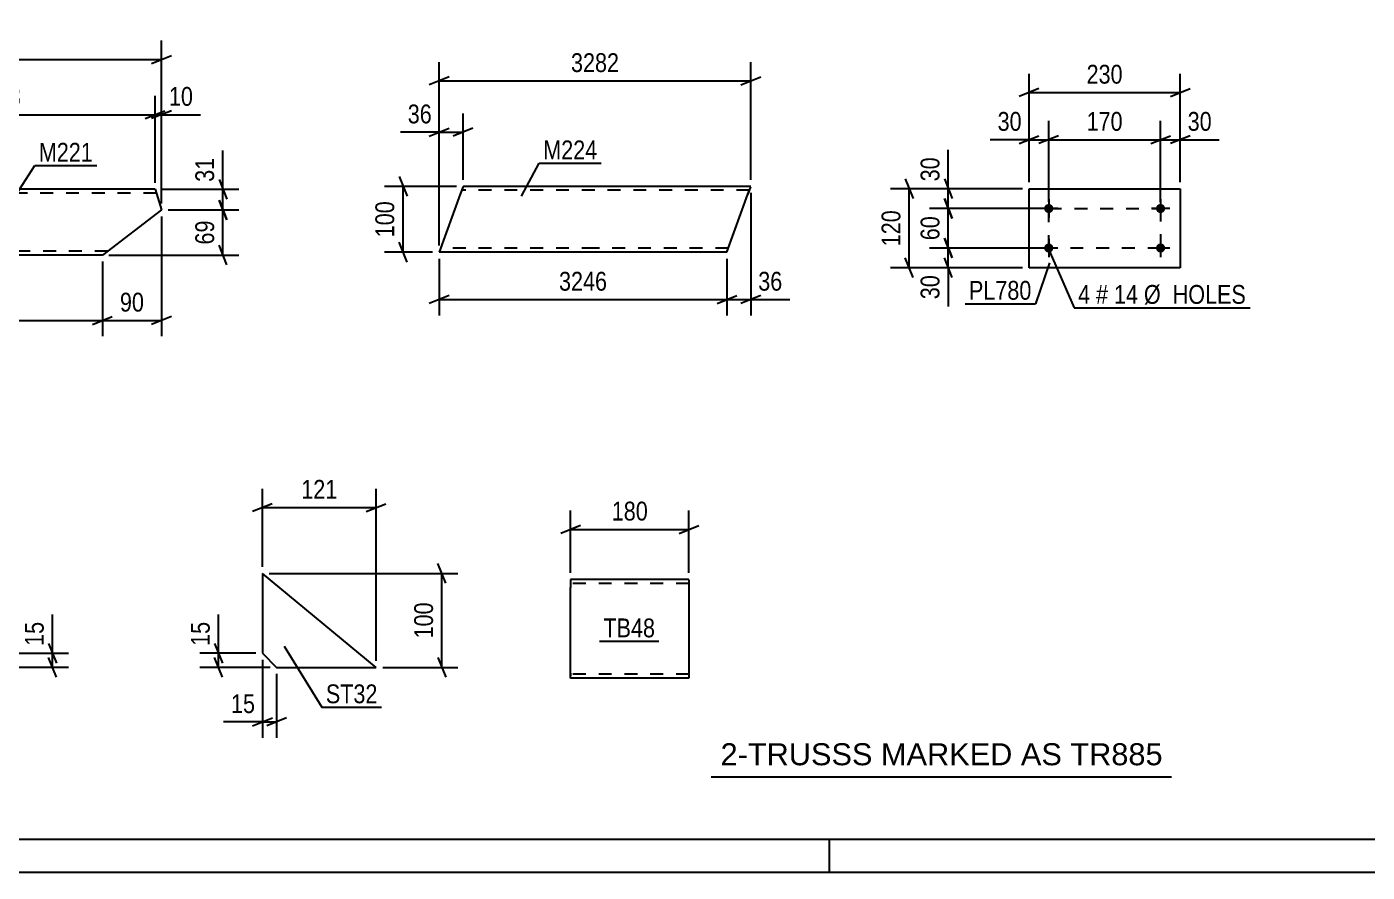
# Model space of a CAD drawing. Header units: millimetres. Extents: x 0 to 841, y 0 to 594.
# Drawn here: x 299 to 502.8, y 0 to 128.5 of the extents above; entities that cross this region are included whole.
import ezdxf

# ---------------------------------------------------------------- set-up
doc = ezdxf.new("R2010")
doc.units = ezdxf.units.MM
doc.linetypes.add('DXK_LINE_DOT2', pattern=[3.9198, 1.9599, -1.9599])
doc.styles.add('Arial', font='ARIAL.TTF', dxfattribs={"height": 0.2})
doc.styles.add('Arial Narrow', font='ARIALN.TTF', dxfattribs={"height": 0.2})

# ---------------------------------------------------------------- blocks, each defined once
blk = doc.blocks.new('Unknown-318894934-1133')
at = {"color": 5, "linetype": 'Continuous'}
for p, q in [((5, 5), (836, 5)), ((421, 0), (421, 5)), ((0, 0), (841, 0))]:
    blk.add_line(p, q, dxfattribs=at)
blk = doc.blocks.new('Part-318894934-1909 - 1893')
at = {"color": 2, "linetype": 'Continuous'}
for p, q in [((334.8, 45.4), (334.8, 33.26)), ((352.08, 31.12), (334.8, 45.4)), ((334.8, 33.26), (336.95, 31.12)), ((336.95, 31.12), (352.08, 31.12))]:
    blk.add_line(p, q, dxfattribs=at)
blk = doc.blocks.new('Part-318894934-5774 - 5768')
at = {"color": 2, "linetype": 'Continuous'}
for p, q in [((365.31, 104.22), (364.88, 103.02)), ((385.31, 104.22), (365.31, 104.22)), ((409.05, 104.22), (385.41, 104.22)), ((409.02, 104.13), (408.62, 103.02)), ((409.02, 104.13), (409.05, 104.22)), ((364.88, 103.02), (361.67, 94.22)), ((405.41, 94.22), (408.62, 103.02)), ((385.31, 94.22), (361.67, 94.22)), ((405.41, 94.22), (385.41, 94.22))]:
    blk.add_line(p, q, dxfattribs=at)
at = {"color": 7, "linetype": 'DXK_LINE_DOT2'}
for p, q in [((385.31, 103.62), (365.1, 103.62)), ((408.84, 103.62), (385.41, 103.62)), ((408.62, 103.02), (408.93, 103.87)), ((385.31, 94.82), (361.89, 94.82)), ((405.63, 94.82), (385.41, 94.82))]:
    blk.add_line(p, q, dxfattribs=at)
blk = doc.blocks.new('Part-318894934-5851 - 5845')
at = {"color": 2, "linetype": 'Continuous'}
for p, q in [((261.37, 96.93), (270.36, 103.78)), ((290.36, 103.78), (270.36, 103.78)), ((318.47, 103.78), (290.46, 103.78)), ((318.47, 103.78), (319.45, 100.64)), ((319.45, 100.64), (310.46, 93.78)), ((261.37, 96.93), (261.97, 94.98)), ((262.24, 94.13), (261.97, 94.98)), ((262.32, 93.87), (262.24, 94.13)), ((262.35, 93.78), (262.32, 93.87)), ((290.36, 93.78), (262.35, 93.78)), ((310.46, 93.78), (290.46, 93.78))]:
    blk.add_line(p, q, dxfattribs=at)
at = {"color": 7, "linetype": 'DXK_LINE_DOT2'}
for p, q in [((290.36, 103.18), (269.57, 103.18)), ((318.66, 103.18), (290.46, 103.18)), ((262.12, 94.52), (261.97, 94.98)), ((262.24, 94.13), (262.15, 94.43)), ((290.36, 94.38), (262.16, 94.38)), ((311.25, 94.38), (290.46, 94.38))]:
    blk.add_line(p, q, dxfattribs=at)
blk = doc.blocks.new('Part-318894934-11681 - 11680')
at = {"color": 2, "linetype": 'Continuous'}
for p, q in [((451.35, 91.85), (451.35, 103.85)), ((451.35, 103.85), (474.35, 103.85)), ((474.35, 103.85), (474.35, 91.85)), ((474.35, 91.85), (451.35, 91.85))]:
    blk.add_line(p, q, dxfattribs=at)
blk = doc.blocks.new('Bolt-318894934-11682 - 11680')
at = {"linetype": 'Continuous'}
for points in [[(454.35, 100.15, -1), (454.35, 101.55, -1)], [(471.35, 100.15, -1), (471.35, 101.55, -1)], [(454.35, 94.15, -1), (454.35, 95.55, -1)], [(471.35, 94.15, -1), (471.35, 95.55, -1)]]:
    blk.add_hatch(color=1, dxfattribs=at).paths.add_polyline_path(points)
at = {"color": 1, "linetype": 'Continuous'}
for p, q in [((454.35, 102.25), (454.35, 99.45)), ((471.35, 102.25), (471.35, 99.45)), ((455.75, 100.85), (452.95, 100.85)), ((472.75, 100.85), (469.95, 100.85)), ((454.35, 96.25), (454.35, 93.45)), ((471.35, 96.25), (471.35, 93.45)), ((455.75, 94.85), (452.95, 94.85)), ((472.75, 94.85), (469.95, 94.85))]:
    blk.add_line(p, q, dxfattribs=at)
blk = doc.blocks.new('Part-318894934-16095 - 16094')
at = {"color": 2, "linetype": 'Continuous'}
for p, q in [((381.65, 44.48), (381.65, 43.28)), ((399.65, 44.48), (381.65, 44.48)), ((381.65, 30.22), (381.65, 43.28)), ((399.65, 44.39), (399.65, 44.48)), ((399.65, 44.39), (399.65, 43.28)), ((399.65, 43.28), (399.65, 29.48)), ((381.65, 29.57), (381.65, 30.22)), ((381.65, 29.48), (381.65, 29.57)), ((399.65, 29.48), (381.65, 29.48))]:
    blk.add_line(p, q, dxfattribs=at)
at = {"color": 7, "linetype": 'DXK_LINE_DOT2'}
for p, q in [((399.65, 43.88), (381.65, 43.88)), ((399.65, 44.13), (399.65, 43.28)), ((381.65, 30.22), (381.65, 29.83)), ((381.65, 30.08), (381.65, 30.13)), ((399.65, 30.08), (381.65, 30.08)), ((381.65, 29.48), (381.65, 29.48)), ((399.65, 30.13), (399.65, 30.22)), ((399.65, 30.08), (399.65, 30.13)), ((399.65, 30.08), (399.65, 30.13))]:
    blk.add_line(p, q, dxfattribs=at)
blk = doc.blocks.new('Rectangle-318894934-16052 - 11680')
at = {"color": 1, "linetype": 'DXK_LINE_DOT2'}
blk.add_lwpolyline([(454.35, 100.85), (471.35, 100.85), (471.35, 94.85), (454.35, 94.85), (454.35, 100.85)], close=True, dxfattribs=at)
blk = doc.blocks.new('StraightDimension-318894934-1945 - 1893')
at = {"color": 7, "linetype": 'Continuous'}
for p, q in [((334.81, 32.26), (334.81, 20.43)), ((336.95, 30.12), (336.95, 20.43)), ((333.31, 22.23), (336.31, 23.43)), ((334.81, 22.83), (336.95, 22.83)), ((338.45, 23.43), (335.45, 22.23))]:
    blk.add_line(p, q, dxfattribs=at)
at = {"color": 0}
blk.add_wipeout([(334.28, 23.58), (334.28, 27.78), (329.42, 27.78), (329.42, 23.58)], dxfattribs=at)
at = {"color": 7, "linetype": 'Continuous'}
blk.add_line((334.81, 22.83), (328.9, 22.83), dxfattribs=at)
blk.add_line((334.81, 22.83), (328.9, 22.83), dxfattribs=at)
at = {"color": 3, "style": 'Arial Narrow'}
blk.add_text('15', height=2.863, dxfattribs=at).set_placement((330.02, 24.18))
blk = doc.blocks.new('StraightDimension-318894934-1935 - 1893')
at = {"color": 7, "linetype": 'Continuous'}
for p, q in [((334.8, 46.4), (334.8, 58.25)), ((352.08, 32.12), (352.08, 58.25)), ((336.3, 56), (333.3, 54.8)), ((334.8, 55.4), (352.08, 55.4)), ((350.58, 54.8), (353.58, 56))]:
    blk.add_line(p, q, dxfattribs=at)
at = {"color": 0}
blk.add_wipeout([(346.78, 56.15), (346.78, 60.35), (340.1, 60.35), (340.1, 56.15)], dxfattribs=at)
at = {"color": 3, "style": 'Arial Narrow'}
blk.add_text('121', height=2.863, dxfattribs=at).set_placement((340.7, 56.75))
blk = doc.blocks.new('StraightDimension-318894934-1911 - 1893')
at = {"color": 7, "linetype": 'Continuous'}
for p, q in [((362.68, 43.9), (361.48, 46.9)), ((335.8, 45.4), (364.48, 45.4)), ((362.08, 31.12), (362.08, 45.4)), ((361.48, 32.62), (362.68, 29.62)), ((353.08, 31.12), (364.48, 31.12))]:
    blk.add_line(p, q, dxfattribs=at)
at = {"color": 0}
blk.add_wipeout([(361.33, 41.6), (357.13, 41.6), (357.13, 34.92), (361.33, 34.92)], dxfattribs=at)
at = {"color": 3, "style": 'Arial Narrow'}
blk.add_text('100', height=2.863, rotation=90.0002, dxfattribs=at).set_placement((360.73, 35.52))
blk = doc.blocks.new('StraightDimension-318894934-1923 - 1893')
at = {"color": 7, "linetype": 'Continuous'}
for p, q in [((327.53, 34.76), (328.73, 31.76)), ((333.81, 33.26), (325.28, 33.26)), ((328.73, 29.62), (327.53, 32.62)), ((328.13, 31.12), (328.13, 33.26)), ((335.95, 31.12), (325.28, 31.12))]:
    blk.add_line(p, q, dxfattribs=at)
at = {"color": 0}
blk.add_wipeout([(327.38, 38.64), (323.18, 38.64), (323.18, 33.79), (327.38, 33.79)], dxfattribs=at)
at = {"color": 7, "linetype": 'Continuous'}
blk.add_line((328.13, 33.26), (328.13, 39.17), dxfattribs=at)
blk.add_line((328.13, 33.26), (328.13, 39.17), dxfattribs=at)
at = {"color": 3, "style": 'Arial Narrow'}
blk.add_text('15', height=2.863, rotation=90.0002, dxfattribs=at).set_placement((326.78, 34.39))
blk = doc.blocks.new('StraightDimension-318894934-1878 - 1818')
at = {"color": 7, "linetype": 'Continuous'}
for p, q in [((302.29, 34.77), (303.49, 31.77)), ((296.7, 33.27), (305.29, 33.27)), ((303.49, 29.63), (302.29, 32.63)), ((302.89, 31.13), (302.89, 33.27)), ((294.55, 31.13), (305.29, 31.13))]:
    blk.add_line(p, q, dxfattribs=at)
at = {"color": 0}
blk.add_wipeout([(302.14, 38.65), (297.94, 38.65), (297.94, 33.79), (302.14, 33.79)], dxfattribs=at)
at = {"color": 7, "linetype": 'Continuous'}
blk.add_line((302.89, 33.27), (302.89, 39.18), dxfattribs=at)
blk.add_line((302.89, 33.27), (302.89, 39.18), dxfattribs=at)
at = {"color": 3, "style": 'Arial Narrow'}
blk.add_text('15', height=2.863, rotation=90.0002, dxfattribs=at).set_placement((301.54, 34.39))
blk = doc.blocks.new('StraightDimension-318894934-5826 - 5768')
at = {"color": 7, "linetype": 'Continuous'}
for p, q in [((364.31, 104.22), (353.33, 104.22)), ((355.58, 105.72), (356.78, 102.72)), ((356.18, 94.22), (356.18, 104.22)), ((360.67, 94.22), (353.33, 94.22)), ((356.78, 92.72), (355.58, 95.72))]:
    blk.add_line(p, q, dxfattribs=at)
at = {"color": 0}
blk.add_wipeout([(355.43, 102.56), (351.23, 102.56), (351.23, 95.88), (355.43, 95.88)], dxfattribs=at)
at = {"color": 3, "style": 'Arial Narrow'}
blk.add_text('100', height=2.863, rotation=90.0002, dxfattribs=at).set_placement((354.83, 96.48))
blk = doc.blocks.new('StraightDimension-318894934-5777 - 5768')
at = {"color": 7, "linetype": 'Continuous'}
for p, q in [((361.67, 95.22), (361.67, 123.09)), ((409.05, 105.22), (409.05, 123.09)), ((363.17, 120.84), (360.17, 119.64)), ((361.67, 120.24), (409.05, 120.24)), ((407.55, 119.64), (410.55, 120.84))]:
    blk.add_line(p, q, dxfattribs=at)
at = {"color": 0}
blk.add_wipeout([(389.62, 120.99), (389.62, 125.19), (381.11, 125.19), (381.11, 120.99)], dxfattribs=at)
at = {"color": 3, "style": 'Arial Narrow'}
blk.add_text('3282', height=2.863, dxfattribs=at).set_placement((381.71, 121.59))
blk = doc.blocks.new('StraightDimension-318894934-5788 - 5768')
at = {"color": 7, "linetype": 'Continuous'}
for p, q in [((409.05, 103.22), (409.05, 84.62)), ((405.41, 93.22), (405.41, 84.62)), ((403.91, 86.42), (406.91, 87.62)), ((405.41, 87.02), (409.05, 87.02)), ((410.55, 87.62), (407.55, 86.42))]:
    blk.add_line(p, q, dxfattribs=at)
at = {"color": 0}
blk.add_wipeout([(414.43, 87.77), (414.43, 91.97), (409.58, 91.97), (409.58, 87.77)], dxfattribs=at)
at = {"color": 7, "linetype": 'Continuous'}
blk.add_line((409.05, 87.02), (414.96, 87.02), dxfattribs=at)
blk.add_line((409.05, 87.02), (414.96, 87.02), dxfattribs=at)
at = {"color": 3, "style": 'Arial Narrow'}
blk.add_text('36', height=2.863, dxfattribs=at).set_placement((410.18, 88.37))
blk = doc.blocks.new('StraightDimension-318894934-5800 - 5768')
at = {"color": 7, "linetype": 'Continuous'}
for p, q in [((361.67, 93.22), (361.67, 84.62)), ((405.41, 93.22), (405.41, 84.62)), ((363.17, 87.62), (360.17, 86.42)), ((361.67, 87.02), (405.41, 87.02)), ((403.91, 86.42), (406.91, 87.62))]:
    blk.add_line(p, q, dxfattribs=at)
at = {"color": 0}
blk.add_wipeout([(387.8, 87.77), (387.8, 91.97), (379.29, 91.97), (379.29, 87.77)], dxfattribs=at)
at = {"color": 3, "style": 'Arial Narrow'}
blk.add_text('3246', height=2.863, dxfattribs=at).set_placement((379.89, 88.37))
blk = doc.blocks.new('StraightDimension-318894934-5813 - 5768')
at = {"color": 7, "linetype": 'Continuous'}
for p, q in [((361.67, 95.22), (361.67, 115.29)), ((365.31, 105.22), (365.31, 115.29)), ((360.17, 111.84), (363.17, 113.04)), ((361.67, 112.44), (365.31, 112.44)), ((366.81, 113.04), (363.81, 111.84))]:
    blk.add_line(p, q, dxfattribs=at)
at = {"color": 0}
blk.add_wipeout([(361.15, 113.19), (361.15, 117.39), (356.29, 117.39), (356.29, 113.19)], dxfattribs=at)
at = {"color": 7, "linetype": 'Continuous'}
blk.add_line((361.67, 112.44), (355.77, 112.44), dxfattribs=at)
blk.add_line((361.67, 112.44), (355.77, 112.44), dxfattribs=at)
at = {"color": 3, "style": 'Arial Narrow'}
blk.add_text('36', height=2.863, dxfattribs=at).set_placement((356.89, 113.79))
blk = doc.blocks.new('StraightDimension-318894934-5941 - 5845')
at = {"color": 7, "linetype": 'Continuous'}
for p, q in [((270.36, 104.78), (270.36, 117.96)), ((318.47, 104.78), (318.47, 117.96)), ((271.86, 115.71), (268.86, 114.51)), ((270.36, 115.11), (318.47, 115.11)), ((316.97, 114.51), (319.97, 115.71))]:
    blk.add_line(p, q, dxfattribs=at)
at = {"color": 0}
blk.add_wipeout([(298.67, 115.86), (298.67, 120.06), (290.16, 120.06), (290.16, 115.86)], dxfattribs=at)
at = {"color": 3, "style": 'Arial Narrow'}
blk.add_text('3083', height=2.863, dxfattribs=at).set_placement((290.76, 116.46))
blk = doc.blocks.new('StraightDimension-318894934-5854 - 5845')
at = {"color": 7, "linetype": 'Continuous'}
for p, q in [((261.37, 97.93), (261.37, 126.36)), ((319.45, 101.64), (319.45, 126.36)), ((262.87, 124.11), (259.87, 122.91)), ((261.37, 123.51), (319.45, 123.51)), ((317.95, 122.91), (320.95, 124.11))]:
    blk.add_line(p, q, dxfattribs=at)
at = {"color": 0}
blk.add_wipeout([(294.67, 124.26), (294.67, 128.46), (286.15, 128.46), (286.15, 124.26)], dxfattribs=at)
at = {"color": 3, "style": 'Arial Narrow'}
blk.add_text('3183', height=2.863, dxfattribs=at).set_placement((286.75, 124.86))
blk = doc.blocks.new('StraightDimension-318894934-5924 - 5845')
at = {"color": 7, "linetype": 'Continuous'}
for p, q in [((318.47, 104.78), (318.47, 117.96)), ((319.45, 101.64), (319.45, 117.96)), ((316.97, 114.51), (319.97, 115.71)), ((320.95, 115.71), (317.95, 114.51)), ((318.47, 115.11), (319.45, 115.11))]:
    blk.add_line(p, q, dxfattribs=at)
at = {"color": 0}
blk.add_wipeout([(324.84, 115.86), (324.84, 120.06), (319.98, 120.06), (319.98, 115.86)], dxfattribs=at)
at = {"color": 7, "linetype": 'Continuous'}
blk.add_line((319.45, 115.11), (325.36, 115.11), dxfattribs=at)
blk.add_line((319.45, 115.11), (325.36, 115.11), dxfattribs=at)
at = {"color": 3, "style": 'Arial Narrow'}
blk.add_text('10', height=2.863, dxfattribs=at).set_placement((320.58, 116.46))
blk = doc.blocks.new('StraightDimension-318894934-5865 - 5845')
at = {"color": 7, "linetype": 'Continuous'}
for p, q in [((319.45, 99.64), (319.45, 81.44)), ((310.46, 92.78), (310.46, 81.44)), ((308.96, 83.24), (311.96, 84.44)), ((310.46, 83.84), (319.45, 83.84)), ((320.95, 84.44), (317.95, 83.24))]:
    blk.add_line(p, q, dxfattribs=at)
at = {"color": 0}
blk.add_wipeout([(317.39, 84.59), (317.39, 88.79), (312.53, 88.79), (312.53, 84.59)], dxfattribs=at)
at = {"color": 3, "style": 'Arial Narrow'}
blk.add_text('90', height=2.863, dxfattribs=at).set_placement((313.13, 85.19))
blk = doc.blocks.new('StraightDimension-318894934-5882 - 5845')
at = {"color": 7, "linetype": 'Continuous'}
for p, q in [((262.35, 92.78), (262.35, 81.44)), ((310.46, 92.78), (310.46, 81.44)), ((263.85, 84.44), (260.85, 83.24)), ((262.35, 83.84), (310.46, 83.84)), ((308.96, 83.24), (311.96, 84.44))]:
    blk.add_line(p, q, dxfattribs=at)
at = {"color": 0}
blk.add_wipeout([(290.66, 84.59), (290.66, 88.79), (282.15, 88.79), (282.15, 84.59)], dxfattribs=at)
at = {"color": 3, "style": 'Arial Narrow'}
blk.add_text('3083', height=2.863, dxfattribs=at).set_placement((282.75, 85.19))
blk = doc.blocks.new('StraightDimension-318894934-6032 - 5845')
at = {"color": 7, "linetype": 'Continuous'}
for p, q in [((328.2, 105.28), (329.4, 102.28)), ((319.47, 103.78), (331.2, 103.78)), ((329.4, 99.14), (328.2, 102.14)), ((328.8, 100.64), (328.8, 103.78)), ((320.45, 100.64), (331.2, 100.64))]:
    blk.add_line(p, q, dxfattribs=at)
at = {"color": 0}
blk.add_wipeout([(328.05, 109.16), (323.85, 109.16), (323.85, 104.31), (328.05, 104.31)], dxfattribs=at)
at = {"color": 7, "linetype": 'Continuous'}
blk.add_line((328.8, 103.78), (328.8, 109.69), dxfattribs=at)
blk.add_line((328.8, 103.78), (328.8, 109.69), dxfattribs=at)
at = {"color": 3, "style": 'Arial Narrow'}
blk.add_text('31', height=2.863, rotation=90.0002, dxfattribs=at).set_placement((327.45, 104.91))
blk = doc.blocks.new('StraightDimension-318894934-6056 - 5845')
at = {"color": 7, "linetype": 'Continuous'}
for p, q in [((328.2, 102.14), (329.4, 99.14)), ((320.45, 100.64), (331.2, 100.64)), ((328.8, 93.78), (328.8, 100.64)), ((311.46, 93.78), (331.2, 93.78)), ((329.4, 92.28), (328.2, 95.28))]:
    blk.add_line(p, q, dxfattribs=at)
at = {"color": 0}
blk.add_wipeout([(328.05, 99.64), (323.85, 99.64), (323.85, 94.78), (328.05, 94.78)], dxfattribs=at)
at = {"color": 3, "style": 'Arial Narrow'}
blk.add_text('69', height=2.863, rotation=90.0002, dxfattribs=at).set_placement((327.45, 95.38))
blk = doc.blocks.new('StraightDimension-318894934-11686 - 11680')
at = {"color": 7, "linetype": 'Continuous'}
for p, q in [((438.48, 96.35), (439.68, 93.35)), ((453.35, 94.85), (436.23, 94.85)), ((439.08, 91.85), (439.08, 94.85)), ((450.35, 91.85), (436.23, 91.85)), ((439.68, 90.35), (438.48, 93.35))]:
    blk.add_line(p, q, dxfattribs=at)
at = {"color": 0}
blk.add_wipeout([(438.33, 91.33), (434.13, 91.33), (434.13, 86.47), (438.33, 86.47)], dxfattribs=at)
at = {"color": 7, "linetype": 'Continuous'}
blk.add_line((439.08, 91.85), (439.08, 85.95), dxfattribs=at)
blk.add_line((439.08, 91.85), (439.08, 85.95), dxfattribs=at)
at = {"color": 3, "style": 'Arial Narrow'}
blk.add_text('30', height=2.863, rotation=90.0002, dxfattribs=at).set_placement((437.73, 87.07))
blk = doc.blocks.new('StraightDimension-318894934-11685 - 11680')
at = {"color": 7, "linetype": 'Continuous'}
for p, q in [((438.48, 102.35), (439.68, 99.35)), ((453.35, 100.85), (436.23, 100.85)), ((439.08, 94.85), (439.08, 100.85)), ((439.68, 93.35), (438.48, 96.35)), ((453.35, 94.85), (436.23, 94.85))]:
    blk.add_line(p, q, dxfattribs=at)
at = {"color": 0}
blk.add_wipeout([(438.33, 100.28), (434.13, 100.28), (434.13, 95.43), (438.33, 95.43)], dxfattribs=at)
at = {"color": 3, "style": 'Arial Narrow'}
blk.add_text('60', height=2.863, rotation=90.0002, dxfattribs=at).set_placement((437.73, 96.03))
blk = doc.blocks.new('StraightDimension-318894934-11701 - 11680')
at = {"color": 7, "linetype": 'Continuous'}
for p, q in [((454.35, 101.85), (454.35, 114.16)), ((471.35, 101.85), (471.35, 114.16)), ((455.85, 111.91), (452.85, 110.71)), ((454.35, 111.31), (471.35, 111.31)), ((469.85, 110.71), (472.85, 111.91))]:
    blk.add_line(p, q, dxfattribs=at)
at = {"color": 0}
blk.add_wipeout([(466.19, 112.06), (466.19, 116.26), (459.5, 116.26), (459.5, 112.06)], dxfattribs=at)
at = {"color": 3, "style": 'Arial Narrow'}
blk.add_text('170', height=2.863, dxfattribs=at).set_placement((460.1, 112.66))
blk = doc.blocks.new('StraightDimension-318894934-11684 - 11680')
at = {"color": 7, "linetype": 'Continuous'}
for p, q in [((438.48, 105.35), (439.68, 102.35)), ((450.35, 103.85), (436.23, 103.85)), ((439.68, 99.35), (438.48, 102.35)), ((439.08, 100.85), (439.08, 103.85)), ((453.35, 100.85), (436.23, 100.85))]:
    blk.add_line(p, q, dxfattribs=at)
at = {"color": 0}
blk.add_wipeout([(438.33, 109.24), (434.13, 109.24), (434.13, 104.38), (438.33, 104.38)], dxfattribs=at)
at = {"color": 7, "linetype": 'Continuous'}
blk.add_line((439.08, 103.85), (439.08, 109.76), dxfattribs=at)
blk.add_line((439.08, 103.85), (439.08, 109.76), dxfattribs=at)
at = {"color": 3, "style": 'Arial Narrow'}
blk.add_text('30', height=2.863, rotation=90.0002, dxfattribs=at).set_placement((437.73, 104.98))
blk = doc.blocks.new('StraightDimension-318894934-11696 - 11680')
at = {"color": 7, "linetype": 'Continuous'}
for p, q in [((432.54, 105.35), (433.74, 102.35)), ((450.35, 103.85), (430.29, 103.85)), ((433.14, 91.85), (433.14, 103.85)), ((450.35, 91.85), (430.29, 91.85)), ((433.74, 90.35), (432.54, 93.35))]:
    blk.add_line(p, q, dxfattribs=at)
at = {"color": 0}
blk.add_wipeout([(432.39, 101.2), (428.19, 101.2), (428.19, 94.51), (432.39, 94.51)], dxfattribs=at)
at = {"color": 3, "style": 'Arial Narrow'}
blk.add_text('120', height=2.863, rotation=90.0002, dxfattribs=at).set_placement((431.79, 95.11))
blk = doc.blocks.new('StraightDimension-318894934-11700 - 11680')
at = {"color": 7, "linetype": 'Continuous'}
for p, q in [((471.35, 101.85), (471.35, 114.16)), ((474.35, 104.85), (474.35, 114.16)), ((469.85, 110.71), (472.85, 111.91)), ((471.35, 111.31), (474.35, 111.31)), ((475.85, 111.91), (472.85, 110.71))]:
    blk.add_line(p, q, dxfattribs=at)
at = {"color": 0}
blk.add_wipeout([(479.73, 112.06), (479.73, 116.26), (474.87, 116.26), (474.87, 112.06)], dxfattribs=at)
at = {"color": 7, "linetype": 'Continuous'}
blk.add_line((474.35, 111.31), (480.25, 111.31), dxfattribs=at)
blk.add_line((474.35, 111.31), (480.25, 111.31), dxfattribs=at)
at = {"color": 3, "style": 'Arial Narrow'}
blk.add_text('30', height=2.863, dxfattribs=at).set_placement((475.47, 112.66))
blk = doc.blocks.new('StraightDimension-318894934-11702 - 11680')
at = {"color": 7, "linetype": 'Continuous'}
for p, q in [((451.35, 104.85), (451.35, 114.16)), ((454.35, 101.85), (454.35, 114.16)), ((449.85, 110.71), (452.85, 111.91)), ((451.35, 111.31), (454.35, 111.31)), ((455.85, 111.91), (452.85, 110.71))]:
    blk.add_line(p, q, dxfattribs=at)
at = {"color": 0}
blk.add_wipeout([(450.82, 112.06), (450.82, 116.26), (445.97, 116.26), (445.97, 112.06)], dxfattribs=at)
at = {"color": 7, "linetype": 'Continuous'}
blk.add_line((451.35, 111.31), (445.44, 111.31), dxfattribs=at)
blk.add_line((451.35, 111.31), (445.44, 111.31), dxfattribs=at)
at = {"color": 3, "style": 'Arial Narrow'}
blk.add_text('30', height=2.863, dxfattribs=at).set_placement((446.57, 112.66))
blk = doc.blocks.new('StraightDimension-318894934-11712 - 11680')
at = {"color": 7, "linetype": 'Continuous'}
for p, q in [((451.35, 104.85), (451.35, 121.33)), ((474.35, 104.85), (474.35, 121.33)), ((452.85, 119.08), (449.85, 117.88)), ((451.35, 118.48), (474.35, 118.48)), ((472.85, 117.88), (475.85, 119.08))]:
    blk.add_line(p, q, dxfattribs=at)
at = {"color": 0}
blk.add_wipeout([(466.19, 119.23), (466.19, 123.43), (459.5, 123.43), (459.5, 119.23)], dxfattribs=at)
at = {"color": 3, "style": 'Arial Narrow'}
blk.add_text('230', height=2.863, dxfattribs=at).set_placement((460.1, 119.83))
blk = doc.blocks.new('StraightDimension-318894934-16196 - 16094')
at = {"color": 7, "linetype": 'Continuous'}
for p, q in [((381.65, 45.48), (381.65, 54.94)), ((399.65, 45.48), (399.65, 54.94)), ((383.15, 52.69), (380.15, 51.49)), ((381.65, 52.09), (399.65, 52.09)), ((398.15, 51.49), (401.15, 52.69))]:
    blk.add_line(p, q, dxfattribs=at)
at = {"color": 0}
blk.add_wipeout([(393.99, 52.84), (393.99, 57.04), (387.31, 57.04), (387.31, 52.84)], dxfattribs=at)
at = {"color": 3, "style": 'Arial Narrow'}
blk.add_text('180', height=2.863, dxfattribs=at).set_placement((387.91, 53.44))
blk = doc.blocks.new('Unknown-318894934-16343')
at = {"color": 7, "linetype": 'Continuous'}
blk.add_line((403, 14.5), (473, 14.5), dxfattribs=at)
at = {"color": 7, "style": 'Arial'}
blk.add_text('2-TRUSSS MARKED AS TR885', height=3.3428, dxfattribs=at).set_placement((404.45, 16.25))
blk = doc.blocks.new('Mark-318894934-1905 - 1893')
at = {"color": 0}
blk.add_wipeout([(352.3, 25.67), (352.3, 28.67), (344.44, 28.67), (344.44, 25.67)], dxfattribs=at)
blk.add_wipeout([(352.3, 25.67), (352.3, 28.67), (344.44, 28.67), (344.44, 25.67)], dxfattribs=at)
at = {"color": 30, "linetype": 'Continuous'}
for p, q in [((338.08, 34.35), (343.84, 25.07)), ((343.84, 25.07), (352.9, 25.07))]:
    blk.add_line(p, q, dxfattribs=at)
at = {"color": 3, "style": 'Arial Narrow'}
blk.add_text('ST32', height=2.863, dxfattribs=at).set_placement((344.44, 25.67))
blk = doc.blocks.new('Mark-318894934-5770 - 5768')
at = {"color": 0}
blk.add_wipeout([(385.72, 108.33), (385.72, 111.33), (377.49, 111.33), (377.49, 108.33)], dxfattribs=at)
blk.add_wipeout([(385.72, 108.33), (385.72, 111.33), (377.49, 111.33), (377.49, 108.33)], dxfattribs=at)
at = {"color": 30, "linetype": 'Continuous'}
for p, q in [((374.16, 102.73), (376.89, 107.73)), ((376.89, 107.73), (386.32, 107.73))]:
    blk.add_line(p, q, dxfattribs=at)
at = {"color": 3, "style": 'Arial Narrow'}
blk.add_text('M224', height=2.863, dxfattribs=at).set_placement((377.49, 108.33))
blk = doc.blocks.new('Mark-318894934-5847 - 5845')
at = {"color": 0}
blk.add_wipeout([(309.03, 107.97), (309.03, 110.97), (300.8, 110.97), (300.8, 107.97)], dxfattribs=at)
blk.add_wipeout([(309.03, 107.97), (309.03, 110.97), (300.8, 110.97), (300.8, 107.97)], dxfattribs=at)
at = {"color": 30, "linetype": 'Continuous'}
for p, q in [((296.98, 102.45), (300.2, 107.37)), ((300.2, 107.37), (309.63, 107.37))]:
    blk.add_line(p, q, dxfattribs=at)
at = {"color": 3, "style": 'Arial Narrow'}
blk.add_text('M221', height=2.863, dxfattribs=at).set_placement((300.8, 107.97))
blk = doc.blocks.new('Mark-318894934-11715 - 11680')
at = {"color": 0}
blk.add_wipeout([(451.72, 86.99), (451.72, 89.99), (442.22, 89.99), (442.22, 86.99)], dxfattribs=at)
blk.add_wipeout([(451.72, 86.99), (451.72, 89.99), (442.22, 89.99), (442.22, 86.99)], dxfattribs=at)
at = {"color": 30, "linetype": 'Continuous'}
for p in [(454.45, 92.6), (441.62, 86.39)]:
    blk.add_line(p, (452.32, 86.39), dxfattribs=at)
at = {"color": 3, "style": 'Arial Narrow'}
blk.add_text('PL780', height=2.863, dxfattribs=at).set_placement((442.22, 86.99))
blk = doc.blocks.new('Mark-318894934-11718 - 11680')
at = {"color": 0}
blk.add_wipeout([(460.64, 86.37), (460.64, 89.37), (458.81, 89.37), (458.81, 86.37)], dxfattribs=at)
blk.add_wipeout([(460.64, 86.37), (460.64, 89.37), (458.81, 89.37), (458.81, 86.37)], dxfattribs=at)
at = {"color": 7, "linetype": 'Continuous'}
blk.add_line((454.2, 94.91), (458.21, 85.77), dxfattribs=at)
at = {"color": 0}
blk.add_wipeout([(463.37, 86.37), (463.37, 89.37), (461.54, 89.37), (461.54, 86.37)], dxfattribs=at)
blk.add_wipeout([(463.37, 86.37), (463.37, 89.37), (461.54, 89.37), (461.54, 86.37)], dxfattribs=at)
at = {"color": 3, "style": 'Arial Narrow'}
blk.add_text('4', height=2.86, dxfattribs=at).set_placement((458.81, 86.37))
at = {"color": 0}
blk.add_wipeout([(467.92, 86.37), (467.92, 89.37), (464.27, 89.37), (464.27, 86.37)], dxfattribs=at)
blk.add_wipeout([(467.92, 86.37), (467.92, 89.37), (464.27, 89.37), (464.27, 86.37)], dxfattribs=at)
at = {"color": 3, "style": 'Arial Narrow'}
blk.add_text('#', height=2.86, dxfattribs=at).set_placement((461.54, 86.37))
at = {"color": 0}
blk.add_wipeout([(484.35, 86.37), (484.35, 89.37), (468.82, 89.37), (468.82, 86.37)], dxfattribs=at)
blk.add_wipeout([(484.35, 86.37), (484.35, 89.37), (468.82, 89.37), (468.82, 86.37)], dxfattribs=at)
at = {"color": 7, "linetype": 'Continuous'}
blk.add_line((458.21, 85.77), (484.95, 85.77), dxfattribs=at)
at = {"color": 3, "style": 'Arial Narrow'}
for s, p in [('14', (464.27, 86.37)), ('Ø  HOLES', (468.82, 86.37))]:
    blk.add_text(s, height=2.863, dxfattribs=at).set_placement(p)
blk = doc.blocks.new('Mark-318894934-16199 - 16094')
at = {"color": 0}
blk.add_wipeout([(394.49, 35.69), (394.49, 38.69), (386.64, 38.69), (386.64, 35.69)], dxfattribs=at)
blk.add_wipeout([(394.49, 35.69), (394.49, 38.69), (386.64, 38.69), (386.64, 35.69)], dxfattribs=at)
at = {"color": 30, "linetype": 'Continuous'}
blk.add_line((386.04, 35.09), (395.09, 35.09), dxfattribs=at)
at = {"color": 3, "style": 'Arial Narrow'}
blk.add_text('TB48', height=2.863, dxfattribs=at).set_placement((386.64, 35.69))

msp = doc.modelspace()

# ---------------------------------------------------------------- block references
for name in ['Unknown-318894934-1133', 'Part-318894934-5774 - 5768', 'Part-318894934-5851 - 5845', 'Part-318894934-11681 - 11680', 'Bolt-318894934-11682 - 11680', 'Rectangle-318894934-16052 - 11680', 'Part-318894934-1909 - 1893', 'Part-318894934-16095 - 16094', 'Unknown-318894934-16343']:
    msp.add_blockref(name, (0, 0))

# ---------------------------------------------------------------- next in the draw order: block references
for name in ['StraightDimension-318894934-5941 - 5845', 'StraightDimension-318894934-5826 - 5768', 'StraightDimension-318894934-11686 - 11680', 'StraightDimension-318894934-16196 - 16094', 'StraightDimension-318894934-1878 - 1818', 'Mark-318894934-16199 - 16094', 'StraightDimension-318894934-1945 - 1893']:
    msp.add_blockref(name, (0, 0))

# ---------------------------------------------------------------- next in the draw order: block references
for name in ['StraightDimension-318894934-5854 - 5845', 'StraightDimension-318894934-5777 - 5768', 'StraightDimension-318894934-11685 - 11680', 'StraightDimension-318894934-1935 - 1893']:
    msp.add_blockref(name, (0, 0))

# ---------------------------------------------------------------- next in the draw order: block references
for name in ['StraightDimension-318894934-5924 - 5845', 'StraightDimension-318894934-5813 - 5768', 'StraightDimension-318894934-11701 - 11680', 'Mark-318894934-5847 - 5845', 'Mark-318894934-5770 - 5768', 'StraightDimension-318894934-5788 - 5768', 'StraightDimension-318894934-5865 - 5845', 'StraightDimension-318894934-1911 - 1893']:
    msp.add_blockref(name, (0, 0))

# ---------------------------------------------------------------- next in the draw order: block references
for name in ['StraightDimension-318894934-11700 - 11680', 'StraightDimension-318894934-6032 - 5845', 'StraightDimension-318894934-11684 - 11680', 'StraightDimension-318894934-5882 - 5845', 'StraightDimension-318894934-5800 - 5768', 'StraightDimension-318894934-1923 - 1893', 'Mark-318894934-1905 - 1893']:
    msp.add_blockref(name, (0, 0))

# ---------------------------------------------------------------- next in the draw order: block references
for name in ['StraightDimension-318894934-11696 - 11680', 'StraightDimension-318894934-6056 - 5845']:
    msp.add_blockref(name, (0, 0))

# ---------------------------------------------------------------- next in the draw order: block references
for name in ['StraightDimension-318894934-11702 - 11680', 'Mark-318894934-11715 - 11680']:
    msp.add_blockref(name, (0, 0))

# ---------------------------------------------------------------- next in the draw order: block references
for name in ['StraightDimension-318894934-11712 - 11680', 'Mark-318894934-11718 - 11680']:
    msp.add_blockref(name, (0, 0))

doc.saveas('drawing.dxf')
